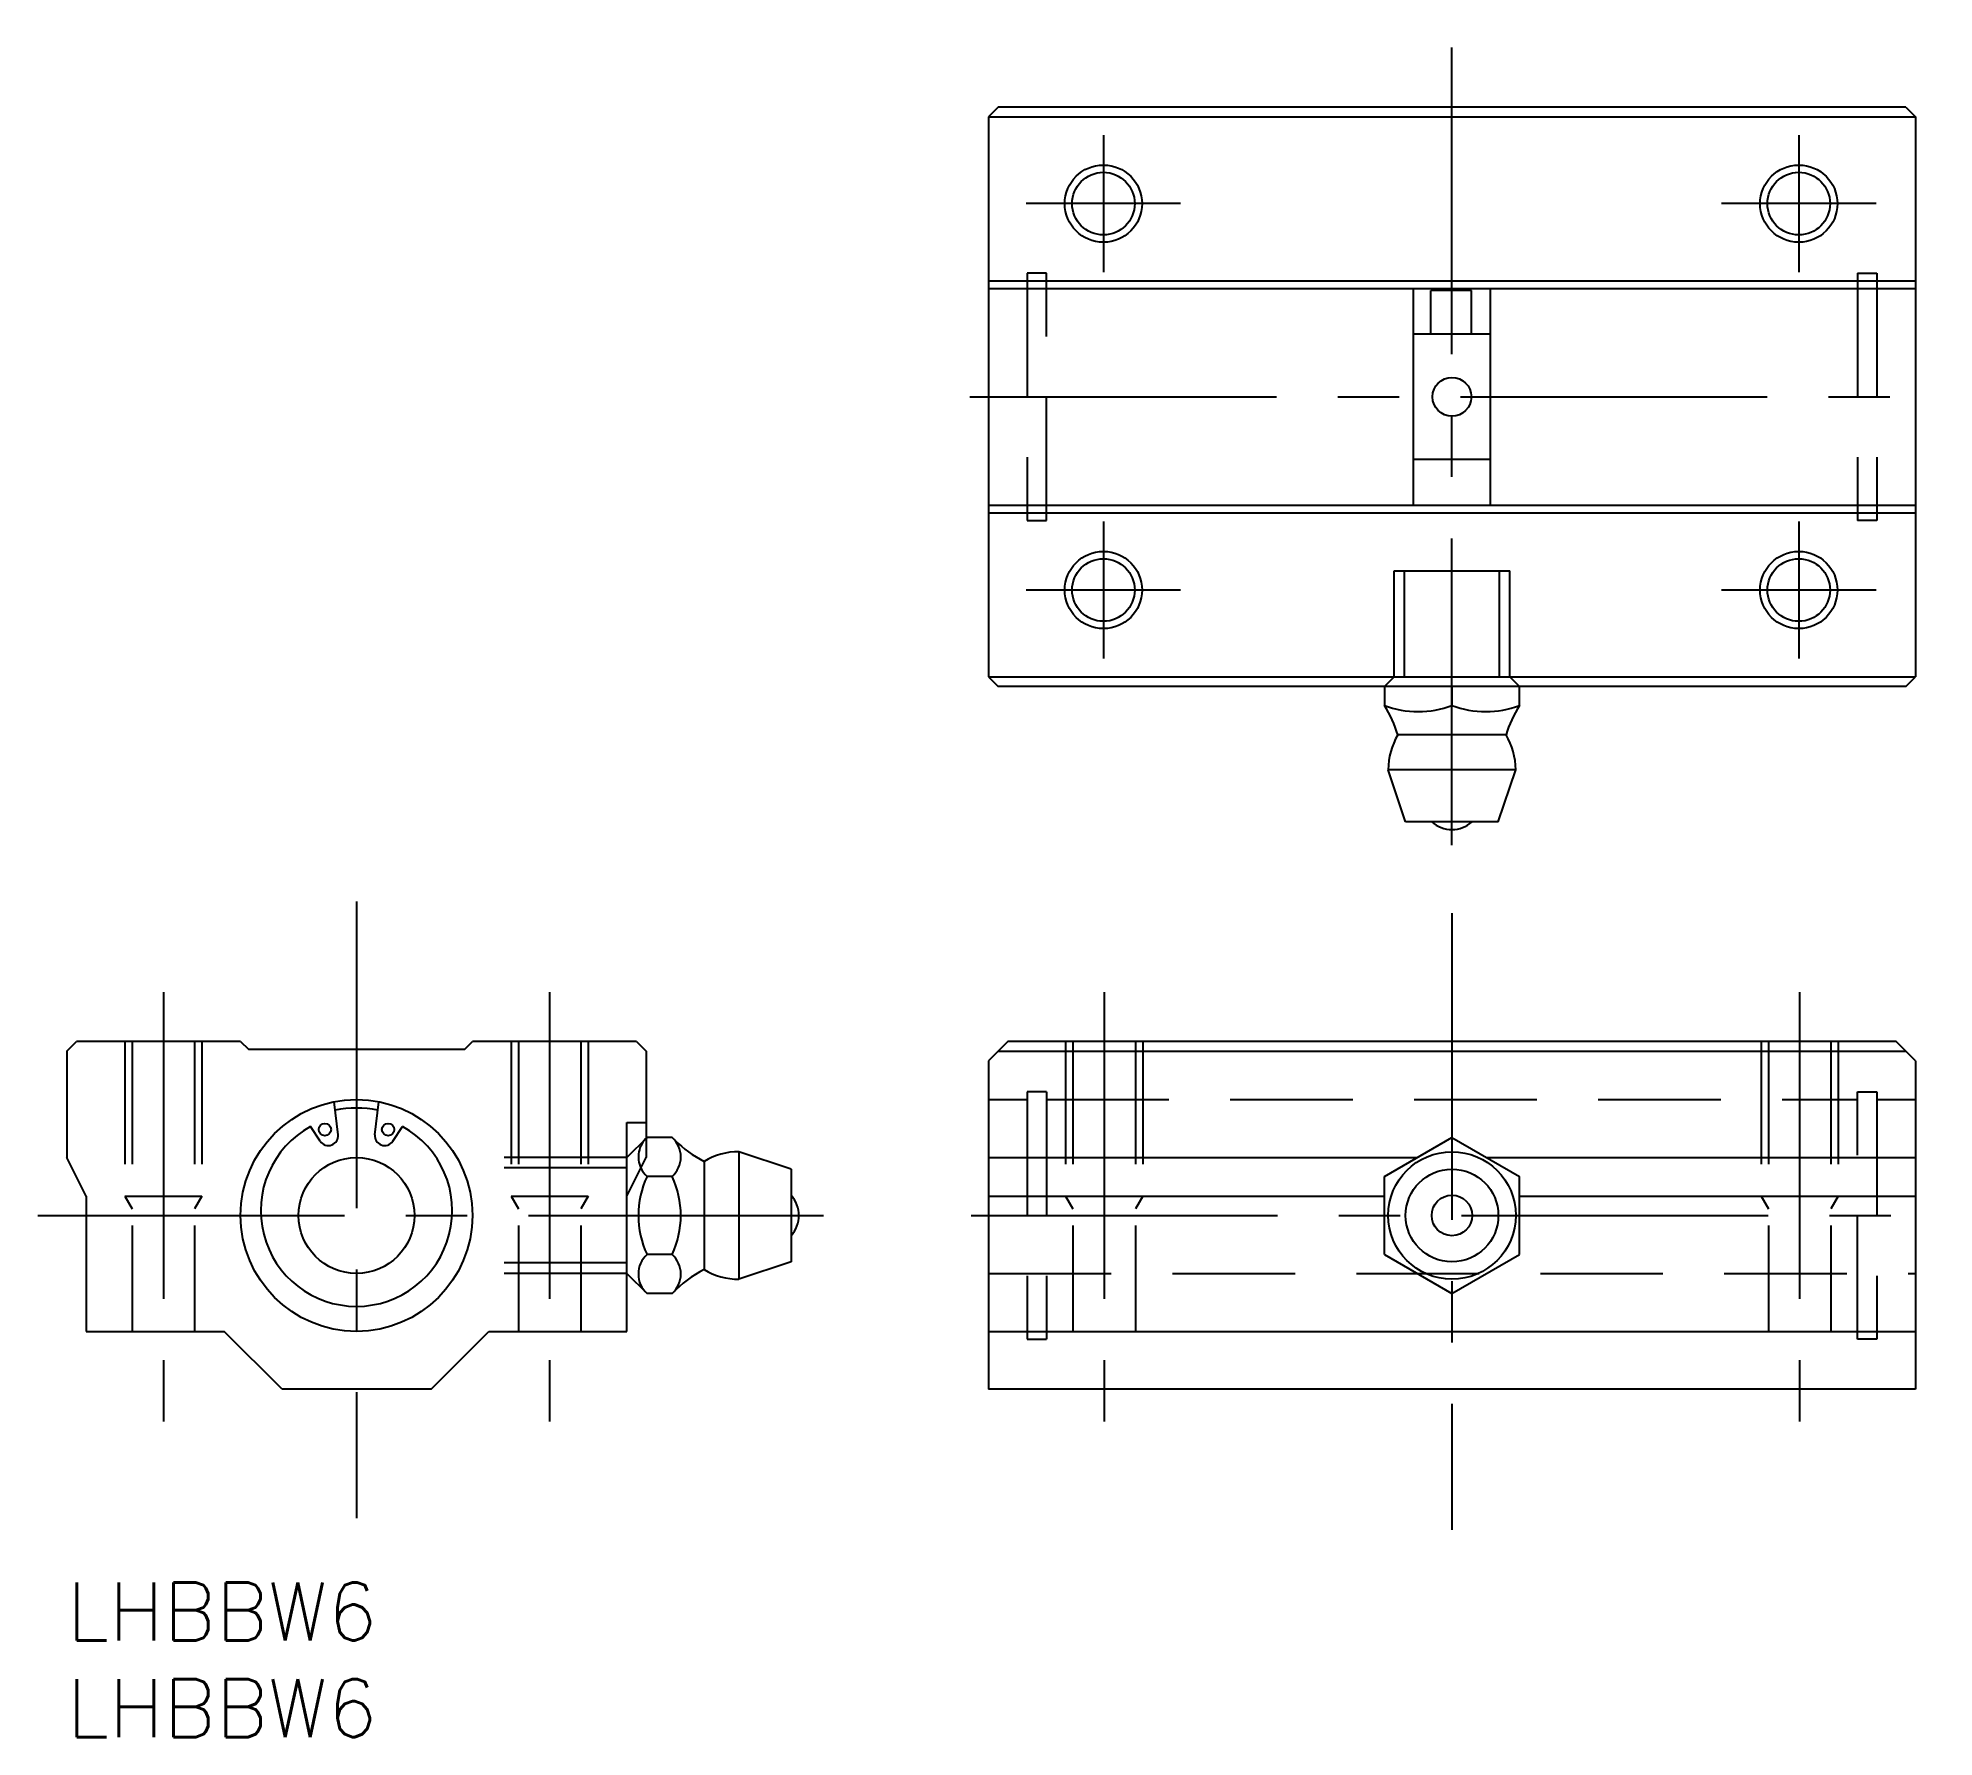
# Model space of a CAD drawing. Extents: x -1.5 to 96.7, y -8 to 80.
import ezdxf

# ---------------------------------------------------------------- set-up
doc = ezdxf.new("R2010")
doc.units = 0
doc.header["$LTSCALE"] = 0.5
doc.linetypes.add('CENTER', pattern=[50.8, 31.75, -6.35, 6.35, -6.35])
doc.linetypes.add('DASHED', pattern=[19.05, 12.7, -6.35])
for name, color, linetype in [('MSM_CENTER', 1, 'CENTER'), ('MSM_CONTINUOUS', 7, 'CONTINUOUS'), ('MSM_DASHED', 4, 'DASHED'), ('MSM_DIMENSION', 2, 'CONTINUOUS'), ('MSM_NARROW', 5, 'CONTINUOUS'), ('MSM_PART_NUMBER', 7, 'CONTINUOUS')]:
    doc.layers.add(name, color=color, linetype=linetype)
doc.styles.get("Standard").update_dxf_attribs({"font": 'txt.shx', "height": 3, "bigfont": 'bigfont.shx'})

# ---------------------------------------------------------------- blocks, each defined once
blk = doc.blocks.new('*U7')
at = {"layer": 'MSM_PART_NUMBER'}
blk.add_text('LHBBW6', height=3, dxfattribs=at).set_placement((0, -3))
blk = doc.blocks.new('*U8')
at = {"layer": 'MSM_PART_NUMBER'}
blk.add_text('LHBBW6', height=3, dxfattribs=at).set_placement((0, -8))

msp = doc.modelspace()

# ---------------------------------------------------------------- linework, layer by layer
at = {"layer": 'MSM_CENTER'}
for p, q in [((71.714, 38.175), (71.714, 79.953)), ((53.668, 74.914), (53.668, 67.835)), ((89.668, 74.914), (89.668, 67.835)), ((57.668, 71.375), (49.668, 71.375)), ((93.668, 71.375), (85.668, 71.375)), ((46.754, 61.375), (96.674, 61.375)), ((53.668, 54.914), (53.668, 47.835)), ((89.668, 54.914), (89.668, 47.835)), ((57.668, 51.375), (49.668, 51.375)), ((93.668, 51.375), (85.668, 51.375)), ((15, 35.25), (15, 3.333)), ((71.714, 34.65), (71.714, 2.733)), ((5, 30.566), (5, 7.434)), ((25, 30.566), (25, 7.434)), ((53.714, 30.566), (53.714, 7.434)), ((89.714, 30.566), (89.714, 7.434)), ((-1.493, 19), (39.177, 19)), ((46.814, 19), (96.614, 19))]:
    msp.add_line(p, q, dxfattribs=at)
at = {"layer": 'MSM_CONTINUOUS'}
for p, q in [((48.214, 76.375), (47.714, 75.875)), ((47.714, 75.875), (47.714, 46.875)), ((47.714, 75.875), (95.714, 75.875)), ((95.214, 76.375), (48.214, 76.375)), ((95.214, 76.375), (95.714, 75.875)), ((95.714, 75.875), (95.714, 46.875)), ((47.714, 67.375), (95.668, 67.375)), ((47.714, 66.975), (95.668, 66.975)), ((69.714, 55.775), (69.714, 66.975)), ((72.717, 66.875), (70.619, 66.875)), ((70.619, 64.625), (70.619, 66.875)), ((72.717, 64.625), (72.717, 66.875)), ((73.714, 55.775), (73.714, 66.975)), ((73.714, 64.625), (69.714, 64.625)), ((73.714, 58.125), (69.714, 58.125)), ((47.714, 55.775), (95.668, 55.775)), ((47.714, 55.375), (95.714, 55.375)), ((47.714, 46.875), (48.214, 46.375)), ((47.714, 46.875), (95.714, 46.875)), ((95.214, 46.375), (48.214, 46.375)), ((68.214, 46.375), (68.214, 45.396)), ((71.714, 46.375), (71.714, 45.396)), ((75.214, 45.396), (75.214, 46.375)), ((95.214, 46.375), (95.714, 46.875)), ((74.514, 43.875), (68.914, 43.875)), ((69.314, 39.375), (68.414, 42.075)), ((75.014, 42.075), (68.414, 42.075)), ((74.114, 39.375), (75.014, 42.075)), ((74.114, 39.375), (69.314, 39.375)), ((0, 27.5), (0.5, 28)), ((0, 27.5), (0, 22)), ((9, 28), (0.5, 28)), ((9, 28), (9.4, 27.6)), ((9.4, 27.6), (20.6, 27.6)), ((20.6, 27.6), (21, 28)), ((29.5, 28), (21, 28)), ((29.5, 28), (30, 27.5)), ((30, 27.5), (30, 22)), ((48.714, 28), (47.714, 27)), ((48.214, 27.5), (95.214, 27.5)), ((94.714, 28), (48.714, 28)), ((95.714, 27), (94.714, 28)), ((47.714, 27), (47.714, 10)), ((95.714, 27), (95.714, 10)), ((14.046, 23.181), (13.851, 24.889)), ((15.954, 23.181), (16.149, 24.889)), ((13.122, 22.844), (12.621, 23.602)), ((16.878, 22.844), (17.379, 23.602)), ((31.341, 23.041), (30.041, 23.041)), ((68.214, 21.021), (71.714, 23.041)), ((71.714, 23.041), (75.214, 21.021)), ((1, 20), (0, 22)), ((29, 20), (30, 22)), ((33, 21.8), (33, 16.2)), ((34.8, 22.3), (34.8, 15.7)), ((37.5, 21.4), (34.8, 22.3)), ((47.714, 22), (69.91, 22)), ((73.517, 22), (95.714, 22)), ((31.341, 21.021), (30.041, 21.021)), ((37.5, 21.4), (37.5, 16.6)), ((68.214, 16.979), (68.214, 21.021)), ((75.214, 16.979), (75.214, 21.021)), ((1, 20), (1, 13)), ((29, 13), (29, 20)), ((47.714, 20), (68.214, 20)), ((75.214, 20), (95.714, 20)), ((31.341, 16.979), (30.041, 16.979)), ((68.214, 16.979), (71.714, 14.959)), ((71.714, 14.959), (75.214, 16.979)), ((29, 16), (30.041, 14.959)), ((37.5, 16.6), (34.8, 15.7)), ((31.341, 14.959), (30.041, 14.959)), ((1, 13), (8.143, 13)), ((11.143, 10), (8.143, 13)), ((18.857, 10), (21.857, 13)), ((21.857, 13), (29, 13)), ((47.714, 13), (95.714, 13)), ((18.857, 10), (11.143, 10)), ((95.714, 10), (47.714, 10))]:
    msp.add_line(p, q, dxfattribs=at)
for centre, radius in [((53.668, 71.375), 1.621), ((89.668, 71.375), 1.621), ((71.714, 61.375), 1.003), ((53.668, 51.375), 1.621), ((89.668, 51.375), 1.621), ((15, 19), 6), ((13.366, 23.446), 0.316), ((16.634, 23.446), 0.316), ((15, 19), 3), ((71.714, 19), 3.3), ((71.714, 19), 2.4), ((71.714, 19), 1.049)]:
    msp.add_circle(centre, radius, dxfattribs=at)
for centre, radius, start, end in [((69.964, 50.138), 5.055, 249.74547, 290.25453), ((63.166, 42.151), 6, 16.69003, 32.73235), ((73.464, 50.138), 5.055, 249.74547, 290.25453), ((80.261, 42.151), 6, 147.26765, 163.30997), ((71.904, 42.075), 3.49, 148.95178, 180), ((71.524, 42.075), 3.49, 0, 31.04822), ((71.714, 40.55), 1.575, 228.24779, 311.75221), ((15, 19), 5.558, 78.59557, 101.4044), ((15, 19.253), 4.958, 118.6775, 61.32254), ((13.544, 23.124), 0.505, 213.5312, 6.52997), ((16.456, 23.124), 0.505, 173.47, 326.4688), ((30.432, 22.031), 1.359, 311.98509, 48.01503), ((35.712, 27.152), 6, 225.00472, 243.12601), ((34.8, 18.81), 3.49, 90, 121.04822), ((34.353, 19), 4.762, 154.8911, 205.10894), ((30.951, 22.031), 1.359, 205.45667, 228.01491), ((27.029, 19), 4.762, 334.89106, 25.1089), ((36.325, 19), 1.575, 318.24779, 41.75221), ((30.951, 15.969), 1.359, 131.98515, 228.01491), ((30.432, 15.969), 1.359, 311.9851, 48.01486), ((35.712, 10.848), 6, 116.87401, 136.75701), ((34.8, 19.19), 3.49, 238.95178, 270)]:
    msp.add_arc(centre, radius, start, end, dxfattribs=at)
at = {"layer": 'MSM_DASHED'}
for p, q in [((49.714, 67.775), (49.714, 54.975)), ((50.714, 67.775), (49.714, 67.775)), ((50.714, 54.975), (50.714, 67.775)), ((92.714, 67.775), (92.714, 54.975)), ((92.714, 67.775), (93.714, 67.775)), ((93.714, 67.775), (93.714, 54.975)), ((47.714, 67.375), (49.714, 67.375)), ((50.714, 67.375), (92.714, 67.375)), ((93.714, 67.375), (95.668, 67.375)), ((47.714, 55.375), (49.714, 55.375)), ((49.714, 54.975), (50.714, 54.975)), ((50.714, 55.375), (92.714, 55.375)), ((93.714, 54.975), (92.714, 54.975)), ((93.714, 55.375), (95.668, 55.375)), ((68.714, 46.875), (68.714, 52.375)), ((68.714, 52.375), (74.714, 52.375)), ((69.255, 46.875), (69.255, 52.375)), ((74.172, 46.875), (74.172, 52.375)), ((74.714, 46.875), (74.714, 52.375)), ((68.214, 46.375), (68.714, 46.875)), ((75.214, 46.375), (74.714, 46.875)), ((3, 28), (3, 20)), ((3.379, 28), (3.379, 13)), ((6.621, 28), (6.621, 13)), ((7, 28), (7, 20)), ((23, 28), (23, 20)), ((23.379, 28), (23.379, 13)), ((26.621, 28), (26.621, 13)), ((27, 28), (27, 20)), ((51.714, 28), (51.714, 20)), ((52.093, 28), (52.093, 13)), ((55.335, 28), (55.335, 13)), ((55.714, 28), (55.714, 20)), ((87.714, 28), (87.714, 20)), ((88.093, 28), (88.093, 13)), ((91.335, 28), (91.335, 13)), ((91.714, 28), (91.714, 20)), ((47.714, 25), (49.714, 25)), ((50.714, 25.4), (49.714, 25.4)), ((49.714, 25.4), (49.714, 12.6)), ((50.714, 25.4), (50.714, 12.6)), ((50.714, 25), (92.714, 25)), ((92.714, 12.6), (92.714, 25.4)), ((92.714, 25.4), (93.714, 25.4)), ((93.714, 25.4), (93.714, 12.6)), ((93.714, 25), (95.714, 25)), ((29, 20), (29, 23.806)), ((29, 23.806), (30, 23.806)), ((30.041, 23.041), (29, 22)), ((29, 22), (20.196, 22)), ((29, 21.459), (20.473, 21.459)), ((3, 20), (7, 20)), ((3, 20), (3.379, 19.344)), ((7, 20), (6.621, 19.344)), ((23, 20), (27, 20)), ((23, 20), (23.379, 19.344)), ((27, 20), (26.621, 19.344)), ((51.714, 20), (55.714, 20)), ((51.714, 20), (52.093, 19.344)), ((55.714, 20), (55.335, 19.344)), ((87.714, 20), (91.714, 20)), ((87.714, 20), (88.093, 19.344)), ((91.714, 20), (91.335, 19.344)), ((29, 16), (20.196, 16)), ((29, 16.541), (20.473, 16.541)), ((47.714, 16), (95.714, 16)), ((47.714, 13), (49.714, 13)), ((50.714, 13), (92.714, 13)), ((93.714, 13), (95.714, 13)), ((49.714, 12.6), (50.714, 12.6)), ((93.714, 12.6), (92.714, 12.6))]:
    msp.add_line(p, q, dxfattribs=at)
msp.add_arc((30.951, 22.031), 1.359, 131.98497, 205.45667, dxfattribs=at)
at = {"layer": 'MSM_NARROW'}
for centre in [(53.668, 71.375), (89.668, 71.375), (53.668, 51.375), (89.668, 51.375)]:
    msp.add_circle(centre, 2, dxfattribs=at)

# ---------------------------------------------------------------- block references
at = {"layer": 'MSM_DIMENSION'}
for name in ['*U7', '*U8']:
    msp.add_blockref(name, (0, 0), dxfattribs=at)

doc.saveas('drawing.dxf')
